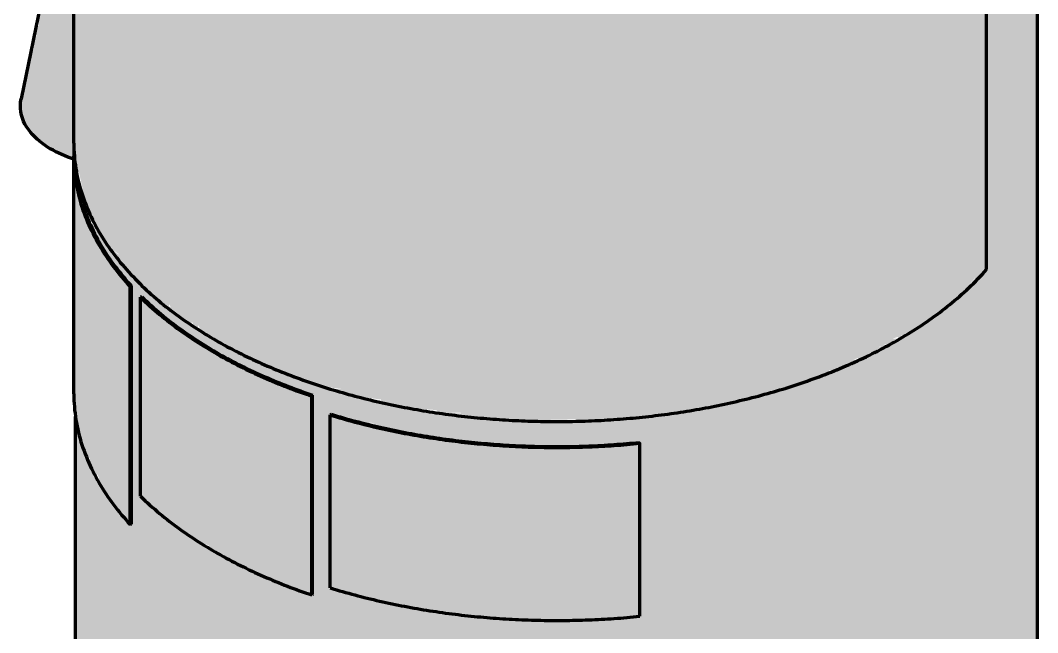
# Model space of a CAD drawing. Header units: millimetres. Extents: x 0 to 420, y 0 to 297.
# Drawn here: x 206.63 to 245.01, y 168.23 to 191.35 of the extents above; entities that cross this region are included whole.
import ezdxf

# ---------------------------------------------------------------- set-up
doc = ezdxf.new("R2010")
doc.units = ezdxf.units.MM
doc.layers.add('01-VISIBLE', color=7, linetype='CONTINUOUS', lineweight=70)
doc.layers.add('13-GRAFICA', color=30, linetype='CONTINUOUS', lineweight=18)

msp = doc.modelspace()

# ---------------------------------------------------------------- hatches: boundary and pattern name
at = {"layer": '13-GRAFICA', "true_color": 0x202020}
h = msp.add_hatch(color=7, dxfattribs=at)
h.dxf.hatch_style = 1
h.paths.add_polyline_path([(207.138, 187.033), (206.938, 187.133), (206.938, 187.333), (206.838, 187.333), (206.738, 187.733), (206.638, 187.733), (206.638, 188.433), (206.738, 188.433), (206.738, 188.933), (206.838, 188.933), (206.938, 189.833), (207.038, 189.833), (207.038, 190.233), (207.138, 190.233), (207.138, 190.733), (207.238, 190.733), (207.238, 191.133), (207.338, 191.133), (207.338, 191.633), (207.438, 191.633), (207.438, 192.133), (207.538, 192.133), (207.538, 192.633), (207.638, 192.633), (207.638, 193.133), (207.738, 193.133), (207.738, 193.633), (207.838, 193.633), (207.838, 194.133), (207.938, 194.133), (207.938, 194.633), (208.038, 194.633), (208.038, 195.133), (208.138, 195.133), (208.138, 195.633), (208.238, 195.633), (208.238, 196.133), (208.338, 196.133), (208.338, 196.633), (208.438, 196.633), (208.438, 197.233), (208.538, 197.233), (208.538, 197.733), (208.638, 197.733), (208.638, 202.033), (208.738, 202.033), (208.738, 186.133), (208.138, 186.233), (208.038, 186.433), (207.438, 186.633), (207.438, 186.733), (207.138, 186.933)])
at = {"layer": '13-GRAFICA', "true_color": 0xffffff}
h = msp.add_hatch(color=7, dxfattribs=at)
h.dxf.hatch_style = 1
h.paths.add_polyline_path([(208.738, 201.533), (208.838, 201.533), (208.938, 201.033), (209.138, 200.933), (209.238, 200.533), (209.338, 200.533), (209.438, 200.233), (209.638, 200.133), (209.738, 199.733), (209.938, 199.633), (209.938, 199.433), (210.138, 199.333), (210.138, 199.133), (210.238, 199.133), (210.338, 198.833), (210.538, 198.833), (211.238, 198.033), (211.438, 198.033), (211.438, 197.933), (211.538, 197.933), (212.038, 197.333), (212.238, 197.333), (212.638, 196.833), (212.838, 196.833), (212.838, 196.733), (213.038, 196.733), (213.138, 196.533), (213.338, 196.533), (213.338, 196.433), (213.538, 196.433), (213.538, 196.333), (214.138, 196.133), (214.238, 195.933), (214.438, 195.933), (214.438, 195.833), (214.638, 195.833), (214.638, 195.733), (214.838, 195.733), (214.838, 195.633), (215.438, 195.433), (215.438, 195.333), (215.738, 195.233), (215.738, 195.133), (216.038, 195.133), (216.038, 195.033), (216.338, 195.033), (216.338, 194.933), (216.638, 194.933), (216.638, 194.833), (216.938, 194.833), (216.938, 194.733), (217.238, 194.733), (217.238, 194.633), (217.538, 194.633), (217.538, 194.533), (217.838, 194.533), (217.838, 194.433), (218.138, 194.433), (218.138, 194.333), (218.438, 194.333), (218.438, 194.233), (218.738, 194.233), (218.738, 194.133), (219.038, 194.133), (219.038, 194.033), (219.338, 194.033), (219.338, 193.933), (219.638, 193.933), (219.638, 193.833), (220.238, 193.833), (220.238, 193.733), (220.838, 193.733), (220.838, 193.633), (221.438, 193.633), (221.438, 193.533), (222.038, 193.533), (222.038, 193.433), (222.638, 193.433), (222.638, 193.333), (223.238, 193.333), (223.238, 193.233), (223.838, 193.233), (223.838, 193.133), (227.638, 193.133), (227.638, 193.033), (232.638, 193.533), (232.638, 193.633), (233.438, 193.733), (233.438, 193.833), (233.738, 193.833), (233.738, 193.933), (234.138, 193.933), (234.138, 194.033), (235.338, 194.233), (235.338, 194.333), (235.638, 194.333), (235.638, 194.433), (236.438, 194.533), (236.438, 194.633), (236.638, 194.633), (236.638, 194.733), (236.938, 194.733), (236.938, 194.833), (237.138, 194.833), (237.138, 194.933), (237.338, 194.933), (237.338, 195.033), (237.538, 195.033), (237.538, 195.133), (237.738, 195.133), (237.738, 195.233), (238.038, 195.233), (238.038, 195.333), (238.238, 195.333), (238.238, 195.433), (238.438, 195.433), (238.438, 195.533), (238.638, 195.533), (238.638, 195.633), (238.838, 195.633), (238.838, 195.733), (239.138, 195.733), (239.138, 195.833), (239.338, 195.833), (239.338, 195.933), (239.538, 195.933), (239.538, 196.033), (240.138, 196.233), (240.338, 196.533), (240.538, 196.533), (240.738, 196.833), (240.938, 196.833), (241.038, 197.033), (241.238, 197.033), (241.438, 197.333), (241.638, 197.333), (241.838, 197.633), (242.038, 197.633), (242.238, 197.933), (242.438, 197.933), (242.438, 198.033), (243.038, 198.533), (243.038, 181.833), (242.738, 181.733), (242.738, 181.633), (242.638, 181.633), (242.138, 181.033), (241.938, 181.033), (241.438, 180.433), (241.238, 180.433), (240.738, 179.833), (240.538, 179.833), (240.538, 179.733), (240.338, 179.733), (240.338, 179.633), (240.138, 179.633), (240.138, 179.533), (239.538, 179.333), (239.438, 179.133), (239.238, 179.133), (239.238, 179.033), (239.038, 179.033), (239.038, 178.933), (238.838, 178.933), (238.838, 178.833), (238.638, 178.833), (238.638, 178.733), (238.038, 178.533), (238.038, 178.433), (237.738, 178.333), (237.738, 178.233), (237.438, 178.233), (237.438, 178.133), (237.138, 178.133), (237.138, 178.033), (236.838, 178.033), (236.838, 177.933), (236.538, 177.933), (236.538, 177.833), (236.238, 177.833), (236.238, 177.733), (235.938, 177.733), (235.938, 177.633), (235.638, 177.633), (235.638, 177.533), (235.338, 177.533), (235.338, 177.433), (235.038, 177.433), (235.038, 177.333), (234.738, 177.333), (234.738, 177.233), (234.438, 177.233), (234.438, 177.133), (234.038, 177.133), (234.038, 177.033), (233.738, 177.033), (233.738, 176.933), (233.138, 176.933), (233.138, 176.833), (232.538, 176.833), (232.538, 176.733), (231.838, 176.733), (231.838, 176.633), (231.238, 176.633), (231.238, 176.533), (230.638, 176.533), (230.638, 176.433), (230.038, 176.433), (230.038, 176.333), (225.038, 176.233), (225.038, 176.333), (224.138, 176.333), (224.138, 176.433), (223.238, 176.433), (223.238, 176.533), (222.338, 176.533), (222.338, 176.633), (220.938, 176.733), (220.938, 176.833), (220.638, 176.833), (220.638, 176.933), (220.238, 176.933), (220.238, 177.033), (219.438, 177.133), (219.438, 177.233), (219.138, 177.233), (219.138, 177.333), (218.738, 177.333), (218.738, 177.433), (217.938, 177.533), (217.938, 177.633), (217.638, 177.633), (217.638, 177.733), (217.238, 177.733), (217.238, 177.833), (217.038, 177.833), (217.038, 177.933), (216.838, 177.933), (216.838, 178.033), (216.638, 178.033), (216.638, 178.133), (216.438, 178.133), (216.438, 178.233), (216.138, 178.233), (216.138, 178.333), (215.938, 178.333), (215.938, 178.433), (215.738, 178.433), (215.738, 178.533), (215.538, 178.533), (215.538, 178.633), (215.338, 178.633), (215.338, 178.733), (215.038, 178.733), (215.038, 178.833), (214.838, 178.833), (214.838, 178.933), (214.638, 178.933), (214.638, 179.033), (214.438, 179.033), (214.438, 179.133), (214.238, 179.133), (214.238, 179.233), (213.938, 179.233), (213.938, 179.333), (213.838, 179.333), (213.738, 179.533), (213.538, 179.533), (213.338, 179.833), (213.138, 179.833), (213.138, 179.933), (212.838, 180.033), (212.638, 180.333), (212.438, 180.333), (212.238, 180.633), (212.038, 180.633), (211.838, 180.933), (211.638, 180.933), (211.538, 181.133), (211.238, 181.233), (211.238, 181.433), (210.838, 181.733), (210.838, 181.933), (210.438, 182.233), (210.438, 182.433), (210.338, 182.433), (210.338, 182.533), (210.038, 182.733), (210.038, 182.933), (209.638, 183.233), (209.638, 183.433), (209.538, 183.433), (209.538, 183.633), (209.438, 183.633), (209.438, 183.933), (209.338, 183.933), (209.338, 184.233), (209.238, 184.233), (209.238, 184.533), (209.138, 184.533), (209.138, 184.733), (209.038, 184.733), (208.838, 185.633), (208.738, 185.633)])
at = {"layer": '13-GRAFICA', "true_color": 0xb21820}
h = msp.add_hatch(color=7, dxfattribs=at)
h.dxf.hatch_style = 1
h.paths.add_polyline_path([(230.038, 176.433), (230.638, 176.433), (230.638, 176.533), (231.238, 176.533), (231.238, 176.633), (231.838, 176.633), (231.838, 176.733), (232.538, 176.733), (232.538, 176.833), (233.138, 176.833), (233.138, 176.933), (233.738, 176.933), (233.738, 177.033), (234.038, 177.033), (234.038, 177.133), (234.438, 177.133), (234.438, 177.233), (234.738, 177.233), (234.738, 177.333), (235.038, 177.333), (235.038, 177.433), (235.338, 177.433), (235.338, 177.533), (235.638, 177.533), (235.638, 177.633), (235.938, 177.633), (235.938, 177.733), (236.238, 177.733), (236.238, 177.833), (236.538, 177.833), (236.538, 177.933), (236.838, 177.933), (236.838, 178.033), (237.738, 178.233), (237.738, 178.333), (237.938, 178.333), (238.038, 178.533), (238.238, 178.533), (238.238, 178.633), (238.438, 178.633), (238.438, 178.733), (238.638, 178.733), (238.638, 178.833), (238.838, 178.833), (238.838, 178.933), (239.438, 179.133), (239.538, 179.333), (239.738, 179.333), (239.738, 179.433), (239.938, 179.433), (239.938, 179.533), (240.138, 179.533), (240.138, 179.633), (240.738, 179.833), (241.238, 180.433), (241.438, 180.433), (241.938, 181.033), (242.138, 181.033), (242.738, 181.733), (243.038, 181.833), (243.038, 198.733), (243.438, 199.033), (243.438, 199.233), (243.838, 199.533), (243.838, 199.733), (243.938, 199.733), (243.938, 199.833), (244.238, 200.033), (244.238, 200.233), (244.538, 200.433), (244.538, 200.733), (244.638, 200.733), (244.638, 201.033), (244.738, 201.033), (244.738, 201.333), (244.838, 201.333), (244.838, 201.633), (244.938, 201.633), (244.938, 162.633), (244.838, 162.633), (244.838, 162.133), (244.738, 162.133), (244.738, 161.333), (244.638, 161.333), (244.638, 161.133), (244.538, 161.133), (244.538, 160.933), (244.438, 160.933), (244.238, 160.333), (244.038, 160.233), (244.038, 160.033), (243.938, 160.033), (243.738, 159.433), (243.538, 159.333), (243.438, 158.933), (243.338, 158.933), (242.438, 157.933), (242.238, 157.933), (241.138, 156.733), (240.738, 156.633), (240.638, 156.433), (240.038, 156.233), (239.938, 156.033), (239.538, 155.933), (239.438, 155.733), (238.838, 155.533), (238.738, 155.333), (238.538, 155.333), (238.538, 155.233), (238.338, 155.233), (238.338, 155.133), (238.138, 155.133), (238.138, 155.033), (237.938, 155.033), (237.938, 154.933), (237.738, 154.933), (237.738, 154.833), (237.438, 154.833), (237.438, 154.733), (237.138, 154.733), (237.138, 154.633), (236.838, 154.633), (236.838, 154.533), (236.538, 154.533), (236.538, 154.433), (235.638, 154.233), (235.638, 154.133), (235.438, 154.133), (235.438, 154.033), (235.138, 154.033), (235.138, 153.933), (234.838, 153.933), (234.838, 153.833), (234.538, 153.833), (234.538, 153.733), (234.238, 153.733), (234.238, 153.633), (233.638, 153.633), (233.638, 153.533), (233.138, 153.533), (233.138, 153.433), (231.938, 153.333), (231.938, 153.233), (230.838, 153.133), (230.838, 153.033), (230.338, 153.033), (230.338, 152.933), (230.038, 152.933), (230.038, 168.833), (230.038, 175.433), (230.038, 176.333)])
at = {"layer": '13-GRAFICA', "true_color": 0xffffff}
h = msp.add_hatch(color=7, dxfattribs=at)
h.dxf.hatch_style = 1
h.paths.add_polyline_path([(208.638, 176.633), (208.638, 185.933), (208.738, 185.933), (208.838, 185.133), (208.938, 185.133), (208.938, 184.733), (209.038, 184.733), (209.038, 184.333), (209.138, 184.333), (209.338, 183.433), (209.438, 183.433), (209.438, 183.233), (209.638, 183.133), (209.638, 182.933), (209.838, 182.833), (209.838, 182.633), (210.138, 182.433), (210.138, 182.233), (210.338, 182.133), (210.338, 181.933), (210.538, 181.833), (210.538, 181.633), (210.638, 181.633), (210.738, 181.333), (210.838, 181.333), (210.838, 172.333), (210.638, 172.433), (210.638, 172.633), (210.338, 172.833), (210.338, 173.033), (210.138, 173.133), (210.138, 173.333), (209.938, 173.433), (209.938, 173.633), (209.738, 173.733), (209.738, 173.933), (209.638, 173.933), (209.538, 174.233), (209.338, 174.333), (209.238, 174.833), (209.138, 174.833), (209.138, 175.233), (209.038, 175.233), (209.038, 175.633), (208.938, 175.633), (208.938, 175.933), (208.838, 175.933), (208.838, 176.333), (208.738, 176.333), (208.738, 176.633)])
at = {"layer": '13-GRAFICA', "true_color": 0xb21820}
h = msp.add_hatch(color=7, dxfattribs=at)
h.dxf.hatch_style = 1
h.paths.add_polyline_path([(208.838, 176.333), (208.838, 175.933), (208.938, 175.933), (208.938, 175.633), (209.038, 175.633), (209.038, 175.233), (209.138, 175.233), (209.238, 174.533), (209.338, 174.533), (209.338, 174.333), (209.538, 174.233), (209.538, 174.033), (209.738, 173.933), (209.738, 173.733), (209.938, 173.633), (209.938, 173.433), (210.138, 173.333), (210.138, 173.133), (210.338, 173.033), (210.338, 172.833), (210.438, 172.833), (210.438, 172.733), (210.638, 172.633), (210.638, 172.433), (210.838, 172.333), (210.838, 181.333), (210.738, 181.333), (210.738, 181.533), (210.538, 181.633), (210.538, 181.833), (210.338, 181.933), (210.338, 182.133), (210.138, 182.233), (210.138, 182.433), (209.838, 182.633), (209.838, 182.833), (209.638, 182.933), (209.638, 183.133), (209.438, 183.233), (209.338, 183.733), (209.238, 183.733), (209.238, 184.033), (209.138, 184.033), (209.138, 184.333), (209.038, 184.333), (209.038, 184.733), (209.138, 184.733), (209.138, 184.533), (209.238, 184.533), (209.238, 184.233), (209.338, 184.233), (209.338, 183.933), (209.438, 183.933), (209.438, 183.633), (209.538, 183.633), (209.638, 183.233), (210.038, 182.933), (210.038, 182.733), (210.438, 182.433), (210.438, 182.233), (210.838, 181.933), (210.838, 181.733), (211.138, 181.508), (211.138, 180.933), (211.138, 173.333), (211.138, 158.062), (210.938, 158.233), (210.938, 158.433), (210.638, 158.633), (210.638, 158.833), (210.238, 159.133), (210.238, 159.333), (210.138, 159.333), (210.138, 159.433), (209.838, 159.633), (209.838, 159.833), (209.538, 160.033), (209.438, 160.633), (209.338, 160.633), (209.338, 160.933), (209.238, 160.933), (209.238, 161.233), (209.138, 161.233), (209.038, 161.733), (208.938, 161.733), (208.938, 162.133), (208.838, 162.133), (208.838, 163.633), (208.738, 163.633), (208.738, 176.333)])
h = msp.add_hatch(color=7, dxfattribs=at)
h.dxf.hatch_style = 1
h.paths.add_polyline_path([(211.238, 181.433), (211.238, 181.233), (211.538, 181.133), (211.638, 180.933), (211.838, 180.933), (212.038, 180.633), (212.238, 180.633), (212.238, 180.533), (212.338, 180.533), (212.438, 180.333), (212.638, 180.333), (212.838, 180.033), (213.038, 180.033), (213.138, 179.833), (213.338, 179.833), (213.338, 179.733), (213.438, 179.733), (213.538, 179.533), (213.738, 179.533), (213.938, 179.233), (214.238, 179.233), (214.238, 179.133), (214.438, 179.133), (214.438, 179.033), (214.638, 179.033), (214.638, 178.933), (214.838, 178.933), (214.838, 178.833), (215.038, 178.833), (215.038, 178.733), (215.338, 178.733), (215.338, 178.633), (215.538, 178.633), (215.538, 178.533), (215.738, 178.533), (215.738, 178.433), (215.938, 178.433), (215.938, 178.333), (216.138, 178.333), (216.138, 178.233), (216.438, 178.233), (216.438, 178.133), (216.638, 178.133), (216.638, 178.033), (216.838, 178.033), (216.838, 177.933), (217.038, 177.933), (217.038, 177.833), (217.238, 177.833), (217.238, 177.733), (217.638, 177.733), (217.638, 177.633), (217.638, 177.233), (217.438, 177.233), (217.438, 177.333), (217.238, 177.333), (217.238, 177.433), (216.938, 177.433), (216.938, 177.533), (216.738, 177.533), (216.738, 177.633), (216.438, 177.633), (216.438, 177.733), (216.238, 177.733), (216.238, 177.833), (215.938, 177.833), (215.938, 177.933), (215.738, 177.933), (215.738, 178.033), (215.438, 178.033), (215.438, 178.133), (214.838, 178.333), (214.738, 178.533), (214.138, 178.733), (214.038, 178.933), (213.438, 179.133), (213.338, 179.333), (212.938, 179.433), (212.638, 179.833), (212.438, 179.833), (212.138, 180.233), (211.938, 180.233), (211.538, 180.733), (211.338, 180.733), (211.338, 180.833), (211.138, 180.933), (211.138, 181.508)])
at = {"layer": '13-GRAFICA', "true_color": 0xd7beeb}
h = msp.add_hatch(color=7, dxfattribs=at)
h.dxf.hatch_style = 1
h.paths.add_polyline_path([(211.138, 173.333), (211.138, 180.933), (211.238, 180.933), (211.238, 180.833), (211.538, 180.733), (211.938, 180.233), (212.138, 180.233), (212.438, 179.833), (212.638, 179.833), (212.938, 179.433), (213.338, 179.333), (213.438, 179.133), (214.038, 178.933), (214.138, 178.733), (214.738, 178.533), (214.838, 178.333), (215.038, 178.333), (215.038, 178.233), (215.238, 178.233), (215.238, 178.133), (215.438, 178.133), (215.438, 178.033), (215.738, 178.033), (215.738, 177.933), (215.938, 177.933), (215.938, 177.833), (216.238, 177.833), (216.238, 177.733), (216.438, 177.733), (216.438, 177.633), (216.738, 177.633), (216.738, 177.533), (216.938, 177.533), (216.938, 177.433), (217.238, 177.433), (217.238, 177.333), (217.638, 177.233), (217.638, 169.633), (217.338, 169.733), (217.338, 169.833), (217.038, 169.833), (217.038, 169.933), (216.838, 169.933), (216.838, 170.033), (216.538, 170.033), (216.538, 170.133), (216.338, 170.133), (216.338, 170.233), (216.038, 170.233), (216.038, 170.333), (215.838, 170.333), (215.838, 170.433), (215.638, 170.433), (215.638, 170.533), (215.338, 170.533), (215.338, 170.633), (215.138, 170.633), (215.138, 170.733), (214.938, 170.733), (214.938, 170.833), (214.738, 170.833), (214.738, 170.933), (214.538, 170.933), (214.438, 171.133), (214.038, 171.233), (213.938, 171.433), (213.738, 171.433), (213.738, 171.533), (213.338, 171.633), (213.238, 171.833), (212.838, 171.933), (212.438, 172.433), (212.238, 172.433), (211.938, 172.833), (211.738, 172.833), (211.438, 173.233)])
at = {"layer": '13-GRAFICA', "true_color": 0xb21820}
h = msp.add_hatch(color=7, dxfattribs=at)
h.dxf.hatch_style = 1
h.paths.add_polyline_path([(217.938, 177.633), (217.938, 177.533), (218.338, 177.533), (218.338, 177.433), (218.338, 176.433), (218.338, 169.933), (218.338, 154.033), (218.238, 154.033), (218.238, 154.133), (217.838, 154.133), (217.838, 154.233), (217.638, 154.267), (217.638, 169.633), (217.638, 177.233), (217.638, 177.633)])
h = msp.add_hatch(color=7, dxfattribs=at)
h.dxf.hatch_style = 1
h.paths.add_polyline_path([(218.738, 177.433), (218.738, 177.333), (219.138, 177.333), (219.138, 177.233), (219.438, 177.233), (219.438, 177.133), (220.638, 176.933), (220.638, 176.833), (220.938, 176.833), (220.938, 176.733), (221.538, 176.733), (221.538, 176.633), (224.138, 176.433), (224.138, 176.333), (225.038, 176.333), (225.038, 176.233), (227.638, 176.233), (227.638, 176.333), (230.038, 176.333), (230.038, 175.433), (229.138, 175.433), (229.138, 175.333), (226.438, 175.333), (226.438, 175.233), (225.838, 175.233), (225.838, 175.333), (224.738, 175.333), (224.738, 175.433), (223.638, 175.433), (223.638, 175.533), (221.838, 175.633), (221.838, 175.733), (221.338, 175.733), (221.338, 175.833), (220.938, 175.833), (220.938, 175.933), (220.538, 175.933), (220.538, 176.033), (220.038, 176.033), (220.038, 176.133), (219.238, 176.233), (219.238, 176.333), (218.338, 176.433), (218.338, 177.433)])
at = {"layer": '13-GRAFICA', "true_color": 0xf7c8d7}
h = msp.add_hatch(color=7, dxfattribs=at)
h.dxf.hatch_style = 1
h.paths.add_polyline_path([(218.338, 169.933), (218.338, 176.433), (219.238, 176.333), (219.238, 176.233), (219.638, 176.233), (219.638, 176.133), (220.038, 176.133), (220.038, 176.033), (220.538, 176.033), (220.538, 175.933), (220.938, 175.933), (220.938, 175.833), (221.338, 175.833), (221.338, 175.733), (221.838, 175.733), (221.838, 175.633), (223.638, 175.533), (223.638, 175.433), (224.738, 175.433), (224.738, 175.333), (225.838, 175.333), (225.838, 175.233), (226.438, 175.233), (226.438, 175.333), (229.138, 175.333), (229.138, 175.433), (230.038, 175.433), (230.038, 168.833), (225.138, 168.733), (225.138, 168.833), (221.938, 169.033), (221.938, 169.133), (221.038, 169.233), (221.038, 169.333), (220.638, 169.333), (220.638, 169.433), (220.238, 169.433), (220.238, 169.533), (219.738, 169.533), (219.738, 169.633), (219.338, 169.633), (219.338, 169.733), (218.938, 169.733), (218.938, 169.833), (218.438, 169.833), (218.438, 169.933)])
at = {"layer": '13-GRAFICA', "true_color": 0xb21820}
h = msp.add_hatch(color=7, dxfattribs=at)
h.dxf.hatch_style = 1
h.paths.add_polyline_path([(217.238, 154.333), (217.238, 154.433), (217.038, 154.433), (217.038, 154.533), (216.838, 154.533), (216.838, 154.633), (216.638, 154.633), (216.638, 154.733), (216.338, 154.733), (216.338, 154.833), (216.138, 154.833), (216.138, 154.933), (215.938, 154.933), (215.938, 155.033), (215.738, 155.033), (215.738, 155.133), (215.538, 155.133), (215.538, 155.233), (215.238, 155.233), (215.238, 155.333), (215.038, 155.333), (215.038, 155.433), (214.838, 155.433), (214.838, 155.533), (214.638, 155.533), (214.638, 155.633), (214.438, 155.633), (214.438, 155.733), (213.938, 155.833), (213.738, 156.133), (213.538, 156.133), (213.538, 156.233), (213.438, 156.233), (213.338, 156.433), (213.138, 156.433), (212.938, 156.733), (212.738, 156.733), (212.638, 156.933), (212.438, 156.933), (212.238, 157.233), (212.038, 157.233), (211.838, 157.533), (211.638, 157.533), (211.638, 157.633), (211.138, 158.062), (211.138, 173.333), (211.438, 173.233), (211.738, 172.833), (211.938, 172.833), (212.238, 172.433), (212.438, 172.433), (212.838, 171.933), (213.038, 171.933), (213.038, 171.833), (213.238, 171.833), (213.338, 171.633), (213.938, 171.433), (214.038, 171.233), (214.438, 171.133), (214.538, 170.933), (214.738, 170.933), (214.738, 170.833), (214.938, 170.833), (214.938, 170.733), (215.138, 170.733), (215.138, 170.633), (215.338, 170.633), (215.338, 170.533), (215.638, 170.533), (215.638, 170.433), (215.838, 170.433), (215.838, 170.333), (216.038, 170.333), (216.038, 170.233), (216.338, 170.233), (216.338, 170.133), (216.538, 170.133), (216.538, 170.033), (216.838, 170.033), (216.838, 169.933), (217.338, 169.833), (217.338, 169.733), (217.638, 169.633), (217.638, 154.267)])
h = msp.add_hatch(color=7, dxfattribs=at)
h.dxf.hatch_style = 1
h.paths.add_polyline_path([(228.138, 152.933), (228.138, 152.833), (224.938, 152.833), (224.938, 152.933), (224.038, 152.933), (224.038, 153.033), (223.038, 153.033), (223.038, 153.133), (221.338, 153.233), (221.338, 153.333), (220.538, 153.433), (220.538, 153.533), (220.238, 153.533), (220.238, 153.633), (219.838, 153.633), (219.838, 153.733), (219.438, 153.733), (219.438, 153.833), (219.038, 153.833), (219.038, 153.933), (218.638, 153.933), (218.638, 154.033), (218.338, 154.033), (218.338, 169.933), (218.438, 169.933), (218.438, 169.833), (218.938, 169.833), (218.938, 169.733), (219.338, 169.733), (219.338, 169.633), (219.738, 169.633), (219.738, 169.533), (220.238, 169.533), (220.238, 169.433), (220.638, 169.433), (220.638, 169.333), (221.038, 169.333), (221.038, 169.233), (221.538, 169.233), (221.538, 169.133), (221.938, 169.133), (221.938, 169.033), (225.138, 168.833), (225.138, 168.733), (230.038, 168.833), (230.038, 152.933)])

# ---------------------------------------------------------------- linework, layer by layer
at = {"layer": '01-VISIBLE'}
for p, q in [((208.649, 186.714), (208.649, 201.808)), ((245.009, 163.259), (245.009, 201.627)), ((243.084, 181.941), (243.084, 198.581)), ((208.631, 197.975), (206.659, 188.381)), ((208.649, 177.243), (208.649, 186.225)), ((210.826, 181.313), (210.773, 181.296)), ((210.773, 172.315), (210.773, 181.296)), ((210.826, 172.331), (210.826, 181.313)), ((211.217, 180.909), (211.165, 180.892)), ((211.165, 173.38), (211.165, 180.892)), ((217.653, 177.194), (217.622, 177.164)), ((217.622, 169.652), (217.622, 177.164)), ((217.653, 169.682), (217.653, 177.194)), ((208.709, 163.259), (208.709, 176.39)), ((218.351, 176.478), (218.323, 176.448)), ((218.323, 169.916), (218.323, 176.448)), ((229.988, 175.413), (229.999, 175.379)), ((229.999, 168.847), (229.999, 175.379)), ((210.826, 172.331), (210.773, 172.315)), ((217.653, 169.682), (217.622, 169.652))]:
    msp.add_line(p, q, dxfattribs=at)
for points in [[(208.649, 186.103), (208.533, 186.143), (208.418, 186.185), (208.304, 186.231), (208.192, 186.279), (208.081, 186.33), (207.971, 186.384), (207.863, 186.442), (207.757, 186.503), (207.653, 186.567), (207.551, 186.636), (207.452, 186.707), (207.356, 186.783), (207.263, 186.863), (207.174, 186.947), (207.089, 187.035), (207.01, 187.128), (206.935, 187.226), (206.867, 187.327), (206.806, 187.433), (206.753, 187.543), (206.708, 187.657), (206.673, 187.775), (206.648, 187.895), (206.634, 188.016), (206.631, 188.138), (206.639, 188.261), (206.659, 188.381)], [(208.649, 186.714), (208.65, 186.594), (208.654, 186.474), (208.66, 186.354), (208.668, 186.234), (208.679, 186.114), (208.692, 185.995), (208.707, 185.875), (208.725, 185.756), (208.745, 185.638), (208.767, 185.52), (208.791, 185.402), (208.818, 185.285), (208.847, 185.168), (208.878, 185.052), (208.911, 184.936), (208.947, 184.821), (208.984, 184.707), (209.023, 184.593), (209.065, 184.48), (209.108, 184.368), (209.153, 184.257), (209.201, 184.146), (209.25, 184.036), (209.3, 183.927), (209.353, 183.819), (209.407, 183.712), (209.463, 183.606), (209.521, 183.5), (209.58, 183.395), (209.641, 183.292), (209.703, 183.189), (209.767, 183.087), (209.832, 182.986), (209.899, 182.886), (209.967, 182.787), (210.037, 182.689), (210.108, 182.591), (210.18, 182.495), (210.253, 182.4), (210.328, 182.305), (210.403, 182.212), (210.48, 182.12), (210.558, 182.028), (210.637, 181.937), (210.717, 181.848), (210.799, 181.759), (210.881, 181.671), (210.964, 181.584), (211.048, 181.498), (211.133, 181.413), (211.219, 181.329), (211.306, 181.246), (211.394, 181.164), (211.482, 181.082), (211.571, 181.002), (211.662, 180.922), (211.752, 180.844), (211.844, 180.766), (211.936, 180.689), (212.03, 180.613), (212.123, 180.537), (212.218, 180.463), (212.313, 180.389), (212.409, 180.317), (212.505, 180.245), (212.602, 180.174), (212.7, 180.103), (212.798, 180.034), (212.897, 179.965), (212.996, 179.897), (213.096, 179.83), (213.196, 179.764), (213.297, 179.698), (213.398, 179.634), (213.5, 179.57), (213.602, 179.506), (213.705, 179.444), (213.808, 179.382), (213.912, 179.321), (214.016, 179.261), (214.12, 179.201), (214.225, 179.143), (214.331, 179.085), (214.436, 179.027), (214.542, 178.971), (214.649, 178.915), (214.756, 178.859), (214.863, 178.805), (214.97, 178.751), (215.078, 178.698), (215.186, 178.645), (215.295, 178.593), (215.403, 178.542), (215.513, 178.491), (215.622, 178.441), (215.732, 178.392), (215.842, 178.343), (215.952, 178.295), (216.062, 178.248), (216.173, 178.201), (216.284, 178.155), (216.396, 178.11), (216.507, 178.065), (216.619, 178.021), (216.731, 177.977), (216.843, 177.934), (216.956, 177.891), (217.069, 177.85), (217.182, 177.808), (217.295, 177.768), (217.408, 177.728), (217.522, 177.688), (217.635, 177.649), (217.749, 177.611), (217.864, 177.573), (217.978, 177.536), (218.093, 177.499), (218.207, 177.463), (218.322, 177.428), (218.437, 177.393), (218.552, 177.358), (218.668, 177.325), (218.783, 177.291), (218.899, 177.258), (219.015, 177.226), (219.131, 177.195), (219.247, 177.163), (219.363, 177.133), (219.48, 177.103), (219.596, 177.073), (219.713, 177.044), (219.83, 177.016), (219.947, 176.988), (220.064, 176.96), (220.181, 176.933), (220.298, 176.907), (220.416, 176.881), (220.533, 176.856), (220.651, 176.831), (220.769, 176.806), (220.887, 176.782), (221.005, 176.759), (221.123, 176.736), (221.241, 176.714), (221.359, 176.692), (221.477, 176.67), (221.596, 176.65), (221.714, 176.629), (221.833, 176.609), (221.952, 176.59), (222.07, 176.571), (222.189, 176.552), (222.308, 176.534), (222.427, 176.517), (222.546, 176.5), (222.665, 176.483), (222.785, 176.467), (222.904, 176.452), (223.023, 176.437), (223.142, 176.422), (223.262, 176.408), (223.381, 176.394), (223.501, 176.381), (223.62, 176.368), (223.74, 176.356), (223.86, 176.344), (223.979, 176.333), (224.099, 176.322), (224.219, 176.312), (224.339, 176.302), (224.459, 176.293), (224.579, 176.284), (224.699, 176.275), (224.819, 176.267), (224.939, 176.26), (225.059, 176.252), (225.179, 176.246), (225.299, 176.24), (225.419, 176.234), (225.539, 176.229), (225.659, 176.224), (225.779, 176.219), (225.9, 176.215), (226.02, 176.212), (226.14, 176.209), (226.26, 176.207), (226.381, 176.205), (226.501, 176.203), (226.621, 176.202), (226.741, 176.201), (226.862, 176.201), (226.982, 176.201), (227.102, 176.202), (227.222, 176.203), (227.343, 176.205), (227.463, 176.207), (227.583, 176.209), (227.703, 176.212), (227.823, 176.216), (227.944, 176.22), (228.064, 176.224), (228.184, 176.229), (228.304, 176.234), (228.424, 176.24), (228.544, 176.246), (228.664, 176.253), (228.784, 176.26), (228.904, 176.267), (229.024, 176.276), (229.144, 176.284), (229.264, 176.293), (229.384, 176.302), (229.504, 176.312), (229.624, 176.323), (229.744, 176.334), (229.863, 176.345), (229.983, 176.357), (230.103, 176.369), (230.222, 176.382), (230.342, 176.395), (230.461, 176.409), (230.581, 176.423), (230.7, 176.437), (230.819, 176.453), (230.939, 176.468), (231.058, 176.484), (231.177, 176.501), (231.296, 176.518), (231.415, 176.535), (231.534, 176.553), (231.653, 176.572), (231.771, 176.591), (231.89, 176.61), (232.009, 176.63), (232.127, 176.65), (232.246, 176.671), (232.364, 176.693), (232.482, 176.715), (232.6, 176.737), (232.718, 176.76), (232.836, 176.783), (232.954, 176.807), (233.072, 176.832), (233.19, 176.857), (233.307, 176.882), (233.424, 176.908), (233.542, 176.934), (233.659, 176.961), (233.776, 176.989), (233.893, 177.017), (234.01, 177.045), (234.127, 177.075), (234.243, 177.104), (234.36, 177.134), (234.476, 177.165), (234.592, 177.196), (234.708, 177.228), (234.824, 177.26), (234.94, 177.293), (235.055, 177.326), (235.17, 177.36), (235.286, 177.394), (235.401, 177.429), (235.516, 177.465), (235.63, 177.501), (235.745, 177.538), (235.859, 177.575), (235.973, 177.613), (236.087, 177.651), (236.201, 177.69), (236.315, 177.729), (236.428, 177.77), (236.541, 177.81), (236.654, 177.851), (236.767, 177.893), (236.879, 177.936), (236.992, 177.979), (237.104, 178.023), (237.216, 178.067), (237.327, 178.112), (237.438, 178.157), (237.549, 178.203), (237.66, 178.25), (237.771, 178.298), (237.881, 178.346), (237.991, 178.394), (238.101, 178.444), (238.21, 178.493), (238.319, 178.544), (238.428, 178.595), (238.536, 178.647), (238.645, 178.7), (238.752, 178.753), (238.86, 178.807), (238.967, 178.862), (239.074, 178.917), (239.18, 178.973), (239.286, 179.03), (239.392, 179.087), (239.497, 179.145), (239.602, 179.204), (239.707, 179.264), (239.811, 179.324), (239.914, 179.385), (240.017, 179.447), (240.12, 179.509), (240.222, 179.573), (240.324, 179.637), (240.425, 179.701), (240.526, 179.767), (240.627, 179.833), (240.726, 179.9), (240.826, 179.968), (240.924, 180.037), (241.022, 180.106), (241.12, 180.177), (241.217, 180.248), (241.313, 180.32), (241.409, 180.393), (241.504, 180.466), (241.599, 180.541), (241.692, 180.616), (241.785, 180.692), (241.878, 180.769), (241.969, 180.847), (242.06, 180.926), (242.15, 181.006), (242.24, 181.086), (242.328, 181.167), (242.416, 181.25), (242.503, 181.333), (242.589, 181.417), (242.674, 181.502), (242.758, 181.588), (242.841, 181.675), (242.923, 181.763), (243.004, 181.852), (243.084, 181.941)], [(208.654, 186.469), (208.652, 186.429), (208.651, 186.388), (208.65, 186.347), (208.649, 186.306), (208.649, 186.265), (208.649, 186.225)], [(208.649, 186.225), (208.65, 186.102), (208.654, 185.98), (208.66, 185.858), (208.669, 185.737), (208.68, 185.615), (208.693, 185.494), (208.709, 185.373), (208.727, 185.252), (208.748, 185.132), (208.77, 185.012), (208.796, 184.892), (208.823, 184.773), (208.853, 184.655), (208.885, 184.537), (208.919, 184.42), (208.956, 184.303), (208.994, 184.187), (209.035, 184.072), (209.077, 183.958), (209.122, 183.844), (209.168, 183.731), (209.217, 183.619), (209.267, 183.508), (209.32, 183.397), (209.374, 183.288), (209.429, 183.179), (209.487, 183.072), (209.546, 182.965), (209.607, 182.859), (209.67, 182.754), (209.734, 182.65), (209.799, 182.547), (209.866, 182.445), (209.935, 182.344), (210.005, 182.244), (210.076, 182.145), (210.148, 182.047), (210.222, 181.949), (210.298, 181.853), (210.374, 181.758), (210.452, 181.664), (210.53, 181.57), (210.61, 181.478), (210.691, 181.387), (210.773, 181.296)], [(208.729, 185.727), (208.74, 185.606), (208.754, 185.486), (208.77, 185.365), (208.788, 185.245), (208.809, 185.126), (208.832, 185.006), (208.857, 184.888), (208.885, 184.769), (208.915, 184.652), (208.947, 184.534), (208.981, 184.418), (209.017, 184.302), (209.055, 184.187), (209.096, 184.072), (209.138, 183.959), (209.183, 183.846), (209.229, 183.733), (209.278, 183.622), (209.328, 183.511), (209.38, 183.402), (209.434, 183.293), (209.489, 183.185), (209.547, 183.078), (209.606, 182.972), (209.666, 182.866), (209.728, 182.762), (209.792, 182.659), (209.857, 182.556), (209.924, 182.455), (209.992, 182.354), (210.062, 182.255), (210.133, 182.156), (210.205, 182.059), (210.278, 181.962), (210.353, 181.866), (210.429, 181.772), (210.506, 181.678), (210.585, 181.585), (210.664, 181.493), (210.745, 181.402), (210.826, 181.313)], [(211.165, 180.892), (211.252, 180.807), (211.34, 180.724), (211.429, 180.641), (211.518, 180.56), (211.609, 180.479), (211.7, 180.399), (211.792, 180.32), (211.885, 180.242), (211.978, 180.165), (212.072, 180.088), (212.167, 180.013), (212.263, 179.938), (212.359, 179.864), (212.456, 179.791), (212.553, 179.719), (212.651, 179.648), (212.75, 179.578), (212.849, 179.508), (212.949, 179.439), (213.05, 179.371), (213.151, 179.304), (213.252, 179.238), (213.354, 179.172), (213.456, 179.107), (213.559, 179.043), (213.663, 178.98), (213.767, 178.917), (213.871, 178.855), (213.976, 178.794), (214.081, 178.734), (214.186, 178.674), (214.292, 178.616), (214.399, 178.557), (214.506, 178.5), (214.613, 178.443), (214.72, 178.387), (214.828, 178.332), (214.937, 178.278), (215.045, 178.224), (215.154, 178.171), (215.263, 178.118), (215.373, 178.066), (215.483, 178.015), (215.593, 177.964), (215.704, 177.915), (215.814, 177.865), (215.926, 177.817), (216.037, 177.769), (216.149, 177.722), (216.261, 177.675), (216.373, 177.629), (216.485, 177.584), (216.598, 177.539), (216.711, 177.495), (216.824, 177.451), (216.937, 177.409), (217.051, 177.366), (217.165, 177.325), (217.279, 177.283), (217.393, 177.243), (217.508, 177.203), (217.622, 177.164)], [(211.217, 180.909), (211.304, 180.825), (211.391, 180.742), (211.48, 180.66), (211.569, 180.578), (211.659, 180.498), (211.75, 180.418), (211.842, 180.339), (211.934, 180.262), (212.027, 180.185), (212.121, 180.108), (212.216, 180.033), (212.311, 179.959), (212.407, 179.885), (212.503, 179.813), (212.6, 179.741), (212.698, 179.67), (212.797, 179.599), (212.896, 179.53), (212.995, 179.461), (213.095, 179.394), (213.196, 179.327), (213.297, 179.261), (213.398, 179.195), (213.501, 179.131), (213.603, 179.067), (213.706, 179.004), (213.81, 178.941), (213.914, 178.88), (214.018, 178.819), (214.123, 178.759), (214.228, 178.699), (214.334, 178.641), (214.44, 178.583), (214.546, 178.526), (214.653, 178.469), (214.76, 178.413), (214.868, 178.358), (214.976, 178.304), (215.084, 178.25), (215.193, 178.197), (215.302, 178.145), (215.411, 178.093), (215.52, 178.042), (215.63, 177.992), (215.74, 177.942), (215.851, 177.893), (215.962, 177.845), (216.073, 177.797), (216.184, 177.75), (216.295, 177.703), (216.407, 177.657), (216.519, 177.612), (216.632, 177.568), (216.744, 177.524), (216.857, 177.48), (216.97, 177.438), (217.083, 177.395), (217.197, 177.354), (217.311, 177.313), (217.424, 177.273), (217.539, 177.233), (217.653, 177.194)], [(208.649, 177.243), (208.65, 177.121), (208.654, 176.999), (208.66, 176.877), (208.669, 176.755), (208.68, 176.634), (208.693, 176.512), (208.709, 176.391), (208.727, 176.27), (208.748, 176.15), (208.77, 176.03), (208.796, 175.911), (208.823, 175.792), (208.853, 175.673), (208.885, 175.555), (208.919, 175.438), (208.956, 175.322), (208.994, 175.206), (209.035, 175.091), (209.077, 174.976), (209.122, 174.862), (209.168, 174.75), (209.217, 174.638), (209.267, 174.526), (209.32, 174.416), (209.374, 174.306), (209.429, 174.198), (209.487, 174.09), (209.546, 173.983), (209.607, 173.878), (209.67, 173.773), (209.734, 173.669), (209.799, 173.566), (209.866, 173.464), (209.935, 173.363), (210.005, 173.262), (210.076, 173.163), (210.148, 173.065), (210.222, 172.968), (210.298, 172.872), (210.374, 172.776), (210.452, 172.682), (210.53, 172.589), (210.61, 172.497), (210.691, 172.405), (210.773, 172.315)], [(218.323, 176.448), (218.438, 176.413), (218.554, 176.378), (218.669, 176.344), (218.785, 176.311), (218.901, 176.278), (219.017, 176.246), (219.133, 176.214), (219.249, 176.183), (219.366, 176.152), (219.482, 176.122), (219.599, 176.093), (219.716, 176.064), (219.833, 176.035), (219.95, 176.007), (220.067, 175.98), (220.184, 175.953), (220.302, 175.926), (220.419, 175.9), (220.537, 175.875), (220.655, 175.85), (220.773, 175.826), (220.891, 175.802), (221.009, 175.778), (221.127, 175.755), (221.245, 175.733), (221.364, 175.711), (221.482, 175.69), (221.601, 175.669), (221.72, 175.649), (221.838, 175.629), (221.957, 175.609), (222.076, 175.59), (222.195, 175.572), (222.314, 175.554), (222.433, 175.536), (222.552, 175.519), (222.672, 175.503), (222.791, 175.487), (222.91, 175.471), (223.03, 175.456), (223.149, 175.442), (223.269, 175.427), (223.389, 175.414), (223.508, 175.401), (223.628, 175.388), (223.748, 175.376), (223.868, 175.364), (223.987, 175.353), (224.107, 175.342), (224.227, 175.331), (224.347, 175.322), (224.467, 175.312), (224.587, 175.303), (224.708, 175.295), (224.828, 175.287), (224.948, 175.279), (225.068, 175.272), (225.188, 175.265), (225.309, 175.259), (225.429, 175.254), (225.549, 175.248), (225.669, 175.244), (225.79, 175.239), (225.91, 175.235), (226.03, 175.232), (226.151, 175.229), (226.271, 175.227), (226.392, 175.225), (226.512, 175.223), (226.632, 175.222), (226.753, 175.221), (226.873, 175.221), (226.994, 175.221), (227.114, 175.222), (227.234, 175.223), (227.355, 175.225), (227.475, 175.227), (227.596, 175.23), (227.716, 175.233), (227.836, 175.236), (227.957, 175.24), (228.077, 175.245), (228.197, 175.25), (228.318, 175.255), (228.438, 175.261), (228.558, 175.267), (228.678, 175.274), (228.799, 175.281), (228.919, 175.289), (229.039, 175.297), (229.159, 175.305), (229.279, 175.314), (229.399, 175.324), (229.519, 175.334), (229.639, 175.344), (229.759, 175.355), (229.879, 175.367), (229.999, 175.379)], [(218.351, 176.478), (218.466, 176.443), (218.581, 176.409), (218.696, 176.375), (218.811, 176.342), (218.927, 176.309), (219.042, 176.277), (219.158, 176.246), (219.274, 176.215), (219.39, 176.184), (219.506, 176.154), (219.623, 176.125), (219.739, 176.096), (219.856, 176.067), (219.973, 176.039), (220.089, 176.012), (220.206, 175.985), (220.323, 175.959), (220.441, 175.933), (220.558, 175.907), (220.675, 175.883), (220.793, 175.858), (220.91, 175.835), (221.028, 175.811), (221.146, 175.788), (221.264, 175.766), (221.382, 175.744), (221.5, 175.723), (221.618, 175.702), (221.736, 175.682), (221.855, 175.662), (221.973, 175.643), (222.092, 175.624), (222.21, 175.605), (222.329, 175.587), (222.448, 175.57), (222.567, 175.553), (222.685, 175.537), (222.804, 175.521), (222.923, 175.505), (223.042, 175.49), (223.162, 175.475), (223.281, 175.461), (223.4, 175.448), (223.519, 175.435), (223.639, 175.422), (223.758, 175.41), (223.877, 175.398), (223.997, 175.387), (224.116, 175.376), (224.236, 175.366), (224.356, 175.356), (224.475, 175.346), (224.595, 175.338), (224.715, 175.329), (224.834, 175.321), (224.954, 175.314), (225.074, 175.307), (225.194, 175.3), (225.314, 175.294), (225.434, 175.288), (225.553, 175.283), (225.673, 175.278), (225.793, 175.274), (225.913, 175.27), (226.033, 175.267), (226.153, 175.264), (226.273, 175.261), (226.393, 175.259), (226.513, 175.258), (226.633, 175.257), (226.753, 175.256), (226.873, 175.256), (226.993, 175.256), (227.113, 175.257), (227.233, 175.258), (227.353, 175.26), (227.473, 175.262), (227.593, 175.264), (227.713, 175.267), (227.833, 175.271), (227.953, 175.275), (228.073, 175.279), (228.193, 175.284), (228.313, 175.289), (228.433, 175.295), (228.553, 175.301), (228.672, 175.308), (228.792, 175.315), (228.912, 175.323), (229.032, 175.331), (229.151, 175.34), (229.271, 175.349), (229.391, 175.358), (229.51, 175.368), (229.63, 175.379), (229.749, 175.389), (229.869, 175.401), (229.988, 175.413)], [(211.165, 173.38), (211.252, 173.296), (211.34, 173.212), (211.429, 173.13), (211.518, 173.048), (211.609, 172.967), (211.7, 172.887), (211.792, 172.808), (211.885, 172.73), (211.978, 172.653), (212.072, 172.576), (212.167, 172.501), (212.263, 172.426), (212.359, 172.353), (212.456, 172.28), (212.553, 172.208), (212.651, 172.136), (212.75, 172.066), (212.849, 171.996), (212.949, 171.927), (213.05, 171.859), (213.151, 171.792), (213.252, 171.726), (213.354, 171.66), (213.456, 171.595), (213.559, 171.531), (213.663, 171.468), (213.767, 171.405), (213.871, 171.344), (213.976, 171.283), (214.081, 171.222), (214.186, 171.163), (214.292, 171.104), (214.399, 171.046), (214.506, 170.988), (214.613, 170.932), (214.72, 170.876), (214.828, 170.82), (214.937, 170.766), (215.045, 170.712), (215.154, 170.659), (215.263, 170.606), (215.373, 170.554), (215.483, 170.503), (215.593, 170.453), (215.704, 170.403), (215.814, 170.354), (215.926, 170.305), (216.037, 170.257), (216.149, 170.21), (216.261, 170.163), (216.373, 170.117), (216.485, 170.072), (216.598, 170.027), (216.711, 169.983), (216.824, 169.94), (216.937, 169.897), (217.051, 169.854), (217.165, 169.813), (217.279, 169.772), (217.393, 169.731), (217.508, 169.691), (217.622, 169.652)], [(218.323, 169.916), (218.438, 169.881), (218.554, 169.846), (218.669, 169.812), (218.785, 169.779), (218.901, 169.746), (219.017, 169.714), (219.133, 169.682), (219.249, 169.651), (219.366, 169.621), (219.482, 169.59), (219.599, 169.561), (219.716, 169.532), (219.833, 169.503), (219.95, 169.475), (220.067, 169.448), (220.184, 169.421), (220.302, 169.394), (220.419, 169.368), (220.537, 169.343), (220.655, 169.318), (220.773, 169.294), (220.891, 169.27), (221.009, 169.246), (221.127, 169.224), (221.245, 169.201), (221.364, 169.179), (221.482, 169.158), (221.601, 169.137), (221.72, 169.117), (221.838, 169.097), (221.957, 169.077), (222.076, 169.058), (222.195, 169.04), (222.314, 169.022), (222.433, 169.004), (222.552, 168.987), (222.672, 168.971), (222.791, 168.955), (222.91, 168.939), (223.03, 168.924), (223.149, 168.91), (223.269, 168.895), (223.389, 168.882), (223.508, 168.869), (223.628, 168.856), (223.748, 168.844), (223.868, 168.832), (223.987, 168.821), (224.107, 168.81), (224.227, 168.799), (224.347, 168.79), (224.467, 168.78), (224.587, 168.771), (224.708, 168.763), (224.828, 168.755), (224.948, 168.747), (225.068, 168.74), (225.188, 168.733), (225.309, 168.727), (225.429, 168.722), (225.549, 168.716), (225.669, 168.712), (225.79, 168.707), (225.91, 168.703), (226.03, 168.7), (226.151, 168.697), (226.271, 168.695), (226.392, 168.693), (226.512, 168.691), (226.632, 168.69), (226.753, 168.689), (226.873, 168.689), (226.994, 168.689), (227.114, 168.69), (227.234, 168.691), (227.355, 168.693), (227.475, 168.695), (227.596, 168.698), (227.716, 168.701), (227.836, 168.704), (227.957, 168.708), (228.077, 168.713), (228.197, 168.718), (228.318, 168.723), (228.438, 168.729), (228.558, 168.735), (228.678, 168.742), (228.799, 168.749), (228.919, 168.757), (229.039, 168.765), (229.159, 168.773), (229.279, 168.782), (229.399, 168.792), (229.519, 168.802), (229.639, 168.812), (229.759, 168.823), (229.879, 168.835), (229.999, 168.847)]]:
    msp.add_lwpolyline(points, dxfattribs=at)

doc.saveas('drawing.dxf')
